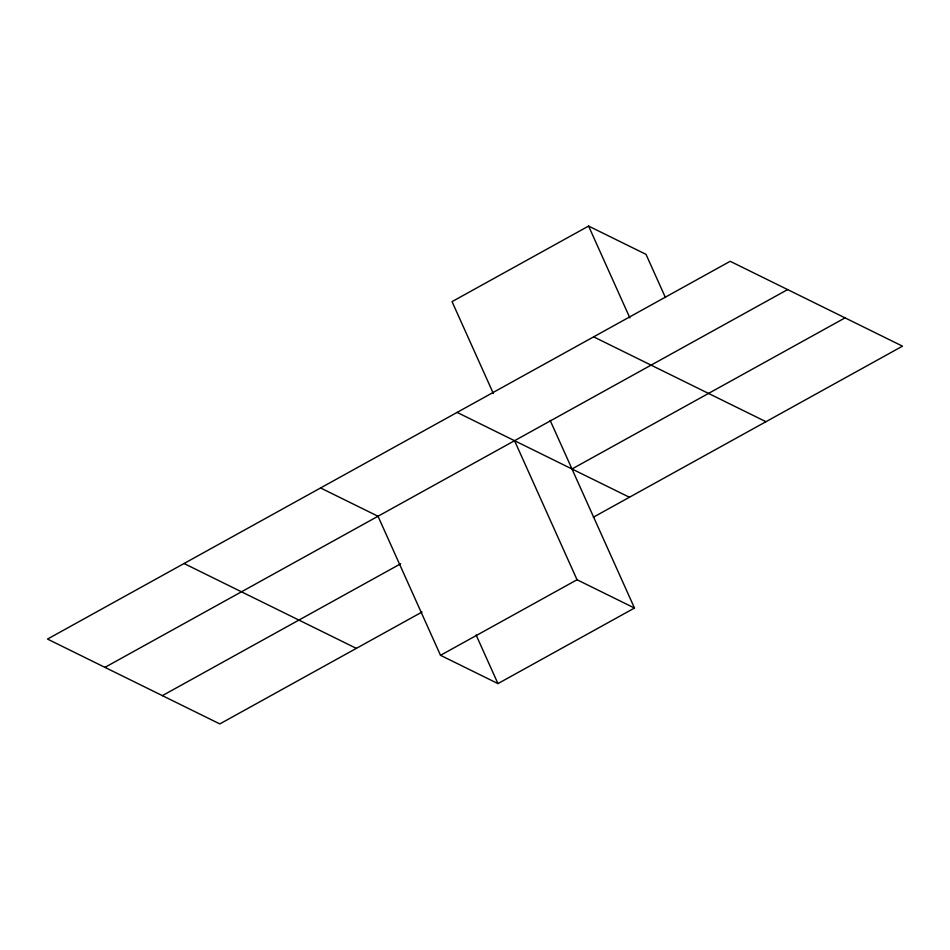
<?xml version="1.0" encoding="UTF-8"?>
<svg xmlns="http://www.w3.org/2000/svg" width="950" height="950" viewBox="0 0 950 950"><rect width="100%" height="100%" fill="white"/><g stroke="black" fill="none" stroke-linecap="round" stroke-linejoin="round"><path stroke-width="1.43" d="M665.439 297.564L646.024 254.362L588.584 226.076L452.046 301.625L493.311 393.442M104.939 667.363L787.621 289.584M162.379 695.637L400.674 563.778M571.983 468.979L845.061 317.87M422.049 612.014L219.818 723.924L47.5 639.077L730.182 261.298L902.5 346.156L593.358 517.216M440.515 655.31L577.042 579.761L634.481 608.047L497.954 683.596L440.515 655.31L378.017 516.254L320.577 487.968M593.643 336.858L765.961 421.705M457.104 412.407L629.422 497.266M184.039 563.516L356.357 648.375M588.584 226.076L629.85 317.882M550.145 420.375L634.481 608.047M514.544 440.693L577.042 579.761M476.104 634.992L497.954 683.596"/></g></svg>
